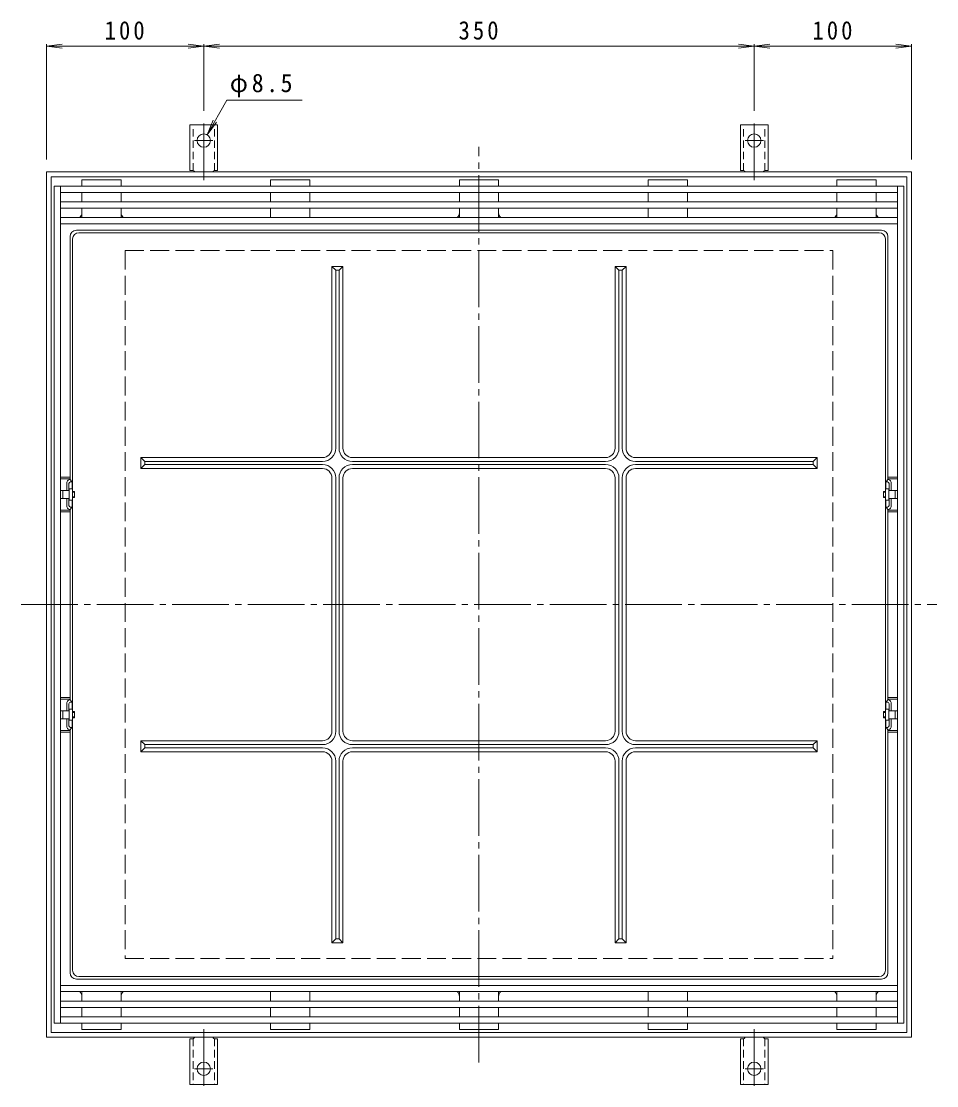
# Model space of a CAD drawing. Units: millimetres, scale not verified. Extents: x -584 to 700, y -548 to 542.
# Drawn here: x -583 to -1, y -171 to 505 of the extents above; entities that cross this region are included whole.
import ezdxf

# ---------------------------------------------------------------- set-up
doc = ezdxf.new("R2010")
doc.units = ezdxf.units.MM
doc.header["$LTSCALE"] = 4
for name, pattern in [('CHAIN2', [12, 9, -1, 1, -1]), ('DASHED1', [1.8, 1.2, -0.6]), ('DASHED3', [4, 3, -1])]:
    doc.linetypes.add(name, pattern=pattern)
for name, color, linetype, lineweight in [('0-0_通り芯', 3, 'Continuous', 9), ('0-1_躯体', 2, 'Continuous', 9), ('0-3_建具', 4, 'Continuous', 9), ('0-4_その他', 7, 'Continuous', 9), ('0-5_寸法', 7, 'Continuous', 9), ('0-F', 7, 'Continuous', 9)]:
    doc.layers.add(name, color=color, linetype=linetype, lineweight=lineweight)
doc.styles.add('ＭＳ ゴシック', font='')
doc.styles.get('ＭＳ ゴシック').set_extended_font_data('MS Gothic')

msp = doc.modelspace()

# ---------------------------------------------------------------- linework, layer by layer
at = {"layer": '0-0_通り芯'}
for p, q in [((-36.202, 372.532), (-548.166, 372.532)), ((-552.166, 368.532), (-552.166, 215.55)), ((-550.595, 366.96), (-550.595, 206.55)), ((-37.773, 370.96), (-546.595, 370.96)), ((-33.773, 366.96), (-33.773, 206.55)), ((-32.202, 368.532), (-32.202, 215.55)), ((-378.684, 349.55), (-385.684, 349.55)), ((-383.184, 347.05), (-385.684, 349.55)), ((-385.684, 234.05), (-385.684, 349.55)), ((-381.184, 347.05), (-383.184, 347.05)), ((-383.184, 234.05), (-383.184, 347.05)), ((-378.684, 349.55), (-381.184, 347.05)), ((-381.184, 234.05), (-381.184, 347.05)), ((-378.684, 234.05), (-378.684, 349.55)), ((-205.684, 349.55), (-198.684, 349.55)), ((-205.684, 349.55), (-203.184, 347.05)), ((-205.684, 234.05), (-205.684, 349.55)), ((-203.184, 347.05), (-201.184, 347.05)), ((-203.184, 234.05), (-203.184, 347.05)), ((-201.184, 347.05), (-198.684, 349.55)), ((-201.184, 234.05), (-201.184, 347.05)), ((-198.684, 234.05), (-198.684, 349.55)), ((-507.184, 221.05), (-507.184, 228.05)), ((-504.684, 225.55), (-507.184, 228.05)), ((-391.684, 228.05), (-507.184, 228.05)), ((-507.184, 221.05), (-504.684, 223.55)), ((-504.684, 223.55), (-504.684, 225.55)), ((-391.684, 225.55), (-504.684, 225.55)), ((-391.684, 223.55), (-504.684, 223.55)), ((-211.684, 228.05), (-372.684, 228.05)), ((-372.684, 225.55), (-211.684, 225.55)), ((-372.684, 223.55), (-211.684, 223.55)), ((-192.684, 228.05), (-77.184, 228.05)), ((-192.684, 225.55), (-79.684, 225.55)), ((-192.684, 223.55), (-79.684, 223.55)), ((-79.684, 225.55), (-77.184, 228.05)), ((-79.684, 223.55), (-79.684, 225.55)), ((-77.184, 221.05), (-79.684, 223.55)), ((-77.184, 221.05), (-77.184, 228.05)), ((-391.684, 221.05), (-507.184, 221.05)), ((-211.684, 221.05), (-372.684, 221.05)), ((-192.684, 221.05), (-77.184, 221.05)), ((-552.166, 215.55), (-558.184, 215.55)), ((-558.184, 214.55), (-552.03, 214.55)), ((-554.171, 212.359), (-554.171, 207.05)), ((-553.012, 213.82), (-552.026, 214.05)), ((-552.885, 211.55), (-552.885, 207.05)), ((-552.041, 214.653), (-552.166, 215.55)), ((-552.026, 214.445), (-552.026, 214.05)), ((-551.188, 212.953), (-552.026, 214.05)), ((-551.885, 212.55), (-550.969, 212.55)), ((-550.88, 212.042), (-550.88, 208.05)), ((-385.684, 215.05), (-385.684, 54.05)), ((-383.184, 54.05), (-383.184, 215.05)), ((-381.184, 54.05), (-381.184, 215.05)), ((-378.684, 215.05), (-378.684, 54.05)), ((-205.684, 215.05), (-205.684, 54.05)), ((-203.184, 54.05), (-203.184, 215.05)), ((-201.184, 54.05), (-201.184, 215.05)), ((-198.684, 215.05), (-198.684, 54.05)), ((-33.487, 212.042), (-33.487, 208.05)), ((-32.482, 212.55), (-33.399, 212.55)), ((-33.179, 212.953), (-32.342, 214.05)), ((-32.342, 214.445), (-32.342, 214.05)), ((-31.356, 213.82), (-32.342, 214.05)), ((-26.184, 214.55), (-32.338, 214.55)), ((-32.327, 214.653), (-32.202, 215.55)), ((-32.202, 215.55), (-26.184, 215.55)), ((-31.482, 211.55), (-31.482, 207.05)), ((-30.197, 212.359), (-30.197, 207.05)), ((-554.171, 196.74), (-554.171, 202.05)), ((-552.885, 197.55), (-552.885, 202.05)), ((-551.885, 196.55), (-550.969, 196.55)), ((-550.88, 197.182), (-550.88, 201.05)), ((-550.595, 66.55), (-550.595, 202.55)), ((-33.773, 66.55), (-33.773, 202.55)), ((-33.487, 197.182), (-33.487, 201.05)), ((-32.482, 196.55), (-33.399, 196.55)), ((-31.482, 197.55), (-31.482, 202.05)), ((-30.197, 196.74), (-30.197, 202.05)), ((-558.184, 194.55), (-552.03, 194.55)), ((-552.166, 193.55), (-558.184, 193.55)), ((-553.012, 195.279), (-552.026, 195.05)), ((-552.041, 194.446), (-552.166, 193.55)), ((-552.166, 193.55), (-552.166, 75.55)), ((-551.188, 196.147), (-552.026, 195.05)), ((-552.026, 194.654), (-552.026, 195.05)), ((-33.179, 196.147), (-32.342, 195.05)), ((-31.356, 195.279), (-32.342, 195.05)), ((-32.342, 194.654), (-32.342, 195.05)), ((-26.184, 194.55), (-32.338, 194.55)), ((-32.327, 194.446), (-32.202, 193.55)), ((-32.202, 193.55), (-26.184, 193.55)), ((-32.202, 193.55), (-32.202, 75.55)), ((-552.166, 75.55), (-558.184, 75.55)), ((-558.184, 74.55), (-552.03, 74.55)), ((-552.041, 74.653), (-552.166, 75.55)), ((-552.026, 74.445), (-552.026, 74.05)), ((-32.342, 74.445), (-32.342, 74.05)), ((-26.184, 74.55), (-32.338, 74.55)), ((-32.327, 74.653), (-32.202, 75.55)), ((-32.202, 75.55), (-26.184, 75.55)), ((-554.171, 72.359), (-554.171, 67.05)), ((-553.012, 73.82), (-552.026, 74.05)), ((-552.885, 71.55), (-552.885, 67.05)), ((-551.188, 72.953), (-552.026, 74.05)), ((-551.885, 72.55), (-550.969, 72.55)), ((-550.88, 71.917), (-550.88, 68.05)), ((-33.487, 71.917), (-33.487, 68.05)), ((-32.482, 72.55), (-33.399, 72.55)), ((-33.179, 72.953), (-32.342, 74.05)), ((-31.356, 73.82), (-32.342, 74.05)), ((-31.482, 71.55), (-31.482, 67.05)), ((-30.197, 72.359), (-30.197, 67.05)), ((-554.171, 56.74), (-554.171, 62.05)), ((-552.885, 57.55), (-552.885, 62.05)), ((-550.88, 57.057), (-550.88, 61.05)), ((-550.595, -97.861), (-550.595, 62.55)), ((-33.773, -97.861), (-33.773, 62.55)), ((-33.487, 57.057), (-33.487, 61.05)), ((-31.482, 57.55), (-31.482, 62.05)), ((-30.197, 56.74), (-30.197, 62.05)), ((-558.184, 54.55), (-552.03, 54.55)), ((-553.012, 55.279), (-552.026, 55.05)), ((-552.041, 54.446), (-552.166, 53.55)), ((-551.188, 56.147), (-552.026, 55.05)), ((-552.026, 54.654), (-552.026, 55.05)), ((-551.885, 56.55), (-550.969, 56.55)), ((-32.482, 56.55), (-33.399, 56.55)), ((-33.179, 56.147), (-32.342, 55.05)), ((-31.356, 55.279), (-32.342, 55.05)), ((-32.342, 54.654), (-32.342, 55.05)), ((-26.184, 54.55), (-32.338, 54.55)), ((-32.327, 54.446), (-32.202, 53.55)), ((-552.166, 53.55), (-558.184, 53.55)), ((-552.166, -99.432), (-552.166, 53.55)), ((-507.184, 48.05), (-507.184, 41.05)), ((-507.184, 48.05), (-504.684, 45.55)), ((-391.684, 48.05), (-507.184, 48.05)), ((-211.684, 48.05), (-372.684, 48.05)), ((-192.684, 48.05), (-77.184, 48.05)), ((-77.184, 48.05), (-79.684, 45.55)), ((-77.184, 48.05), (-77.184, 41.05)), ((-32.202, 53.55), (-26.184, 53.55)), ((-32.202, -99.432), (-32.202, 53.55)), ((-504.684, 43.55), (-507.184, 41.05)), ((-391.684, 41.05), (-507.184, 41.05)), ((-504.684, 45.55), (-504.684, 43.55)), ((-391.684, 45.55), (-504.684, 45.55)), ((-391.684, 43.55), (-504.684, 43.55)), ((-372.684, 45.55), (-211.684, 45.55)), ((-372.684, 43.55), (-211.684, 43.55)), ((-211.684, 41.05), (-372.684, 41.05)), ((-192.684, 45.55), (-79.684, 45.55)), ((-192.684, 43.55), (-79.684, 43.55)), ((-192.684, 41.05), (-77.184, 41.05)), ((-79.684, 45.55), (-79.684, 43.55)), ((-79.684, 43.55), (-77.184, 41.05)), ((-385.684, 35.05), (-385.684, -80.45)), ((-383.184, 35.05), (-383.184, -77.95)), ((-381.184, 35.05), (-381.184, -77.95)), ((-378.684, 35.05), (-378.684, -80.45)), ((-205.684, 35.05), (-205.684, -80.45)), ((-203.184, 35.05), (-203.184, -77.95)), ((-201.184, 35.05), (-201.184, -77.95)), ((-198.684, 35.05), (-198.684, -80.45)), ((-383.184, -77.95), (-385.684, -80.45)), ((-378.684, -80.45), (-385.684, -80.45)), ((-381.184, -77.95), (-383.184, -77.95)), ((-378.684, -80.45), (-381.184, -77.95)), ((-205.684, -80.45), (-203.184, -77.95)), ((-205.684, -80.45), (-198.684, -80.45)), ((-203.184, -77.95), (-201.184, -77.95)), ((-201.184, -77.95), (-198.684, -80.45)), ((-36.202, -103.432), (-548.166, -103.432)), ((-37.773, -101.861), (-546.595, -101.861))]:
    msp.add_line(p, q, dxfattribs=at)
for centre, radius, start, end in [((-548.684, 383.55), 4, 311.40926, 0), ((-515.684, 383.55), 4, 180, 228.59074), ((-308.684, 383.55), 4, 311.40926, 0), ((-275.684, 383.55), 4, 180, 228.59074), ((-68.684, 383.55), 4, 311.40926, 0), ((-35.684, 383.55), 4, 180, 228.59074), ((-548.166, 368.532), 4, 90, 180), ((-36.202, 368.532), 4, 0, 90), ((-546.595, 366.96), 4, 90, 180), ((-37.773, 366.96), 4, 0, 90), ((-391.684, 234.05), 6, 270, 0), ((-391.684, 234.05), 8.5, 270, 0), ((-372.684, 234.05), 8.5, 180, 270), ((-372.684, 234.05), 6, 180, 270), ((-211.684, 234.05), 6, 270, 0), ((-211.684, 234.05), 8.5, 270, 0), ((-192.684, 234.05), 8.5, 180, 270), ((-192.684, 234.05), 6, 180, 270), ((-391.684, 215.05), 8.5, 0, 90), ((-372.684, 215.05), 8.5, 90, 180), ((-211.684, 215.05), 8.5, 0, 90), ((-192.684, 215.05), 8.5, 90, 180), ((-391.684, 215.05), 6, 0, 90), ((-372.684, 215.05), 6, 90, 180), ((-211.684, 215.05), 6, 0, 90), ((-192.684, 215.05), 6, 90, 180), ((-552.671, 212.359), 1.5, 103.12186, 180), ((-551.885, 211.55), 1, 90, 180), ((-553.526, 214.445), 1.5, 0, 7.96295), ((-552.38, 212.042), 1.5, 0, 37.37485), ((-31.987, 212.042), 1.5, 142.62515, 180), ((-32.482, 211.55), 1, 0, 90), ((-30.842, 214.445), 1.5, 172.03705, 180), ((-31.697, 212.359), 1.5, 0, 76.87814), ((-552.671, 196.74), 1.5, 180, 256.87814), ((-551.885, 197.55), 1, 180, 270), ((-552.38, 197.057), 1.5, 322.62515, 0), ((-31.987, 197.057), 1.5, 180, 217.37485), ((-32.482, 197.55), 1, 270, 0), ((-31.697, 196.74), 1.5, 283.12186, 0), ((-553.526, 194.654), 1.5, 352.03705, 0), ((-30.842, 194.654), 1.5, 180, 187.96295), ((-553.526, 74.445), 1.5, 0, 7.96295), ((-30.842, 74.445), 1.5, 172.03705, 180), ((-552.671, 72.359), 1.5, 103.12186, 180), ((-551.885, 71.55), 1, 90, 180), ((-552.38, 72.042), 1.5, 0, 37.37485), ((-31.987, 72.042), 1.5, 142.62515, 180), ((-32.482, 71.55), 1, 0, 90), ((-31.697, 72.359), 1.5, 0, 76.87814), ((-552.671, 56.74), 1.5, 180, 256.87814), ((-551.885, 57.55), 1, 180, 270), ((-553.526, 54.654), 1.5, 352.03705, 0), ((-552.38, 57.057), 1.5, 322.62515, 0), ((-31.987, 57.057), 1.5, 180, 217.37485), ((-32.482, 57.55), 1, 270, 0), ((-30.842, 54.654), 1.5, 180, 187.96295), ((-31.697, 56.74), 1.5, 283.12186, 0), ((-391.684, 54.05), 6, 270, 0), ((-391.684, 54.05), 8.5, 270, 0), ((-372.684, 54.05), 8.5, 180, 270), ((-372.684, 54.05), 6, 180, 270), ((-211.684, 54.05), 6, 270, 0), ((-211.684, 54.05), 8.5, 270, 0), ((-192.684, 54.05), 8.5, 180, 270), ((-192.684, 54.05), 6, 180, 270), ((-391.684, 35.05), 8.5, 0, 90), ((-391.684, 35.05), 6, 0, 90), ((-372.684, 35.05), 8.5, 90, 180), ((-372.684, 35.05), 6, 90, 180), ((-211.684, 35.05), 8.5, 0, 90), ((-211.684, 35.05), 6, 0, 90), ((-192.684, 35.05), 8.5, 90, 180), ((-192.684, 35.05), 6, 90, 180), ((-548.166, -99.432), 4, 180, 270), ((-546.595, -97.861), 4, 180, 270), ((-37.773, -97.861), 4, 270, 0), ((-36.202, -99.432), 4, 270, 0), ((-548.684, -114.45), 4, 0, 48.59074), ((-515.684, -114.45), 4, 131.40926, 180), ((-308.684, -114.45), 4, 0, 48.59074), ((-275.684, -114.45), 4, 131.40926, 180), ((-68.684, -114.45), 4, 0, 48.59074), ((-35.684, -114.45), 4, 131.40926, 180)]:
    msp.add_arc(centre, radius, start, end, dxfattribs=at)
at = {"layer": '0-1_躯体', "linetype": 'CHAIN2'}
for p, q in [((-467.184, 440.33), (-467.184, 400.55)), ((-117.184, 440.33), (-117.184, 400.55)), ((-467.184, 429.55), (-472.96, 429.55)), ((-467.184, 429.55), (-461.408, 429.55)), ((-117.184, 429.55), (-122.96, 429.55)), ((-117.184, 429.55), (-111.408, 429.55)), ((-467.184, -171.231), (-467.184, -131.45)), ((-117.184, -171.231), (-117.184, -131.45)), ((-467.184, -160.45), (-472.96, -160.45)), ((-467.184, -160.45), (-461.408, -160.45)), ((-117.184, -160.45), (-122.96, -160.45)), ((-117.184, -160.45), (-111.408, -160.45))]:
    msp.add_line(p, q, dxfattribs=at)
at = {"layer": '0-1_躯体'}
for p, q in [((-467.184, 439.55), (-475.934, 439.55)), ((-475.934, 410.55), (-475.934, 439.55)), ((-467.184, 439.55), (-458.434, 439.55)), ((-458.434, 410.55), (-458.434, 439.55)), ((-117.184, 439.55), (-125.934, 439.55)), ((-125.934, 410.55), (-125.934, 439.55)), ((-117.184, 439.55), (-108.434, 439.55)), ((-108.434, 410.55), (-108.434, 439.55)), ((-475.934, 410.55), (-474.684, 410.55)), ((-458.434, 410.55), (-459.684, 410.55)), ((-125.934, 410.55), (-124.684, 410.55)), ((-108.434, 410.55), (-109.684, 410.55)), ((-562.184, 400.55), (-22.184, 400.55)), ((-562.184, -131.45), (-562.184, 400.55)), ((-558.184, -131.45), (-558.184, 400.55)), ((-544.684, 404.55), (-519.684, 404.55)), ((-544.684, 404.55), (-544.684, 400.55)), ((-519.684, 404.55), (-519.684, 400.55)), ((-424.684, 404.55), (-399.684, 404.55)), ((-424.684, 404.55), (-424.684, 400.55)), ((-399.684, 404.55), (-399.684, 400.55)), ((-304.684, 404.55), (-279.684, 404.55)), ((-304.684, 404.55), (-304.684, 400.55)), ((-279.684, 404.55), (-279.684, 400.55)), ((-184.684, 404.55), (-159.684, 404.55)), ((-184.684, 404.55), (-184.684, 400.55)), ((-159.684, 404.55), (-159.684, 400.55)), ((-64.684, 404.55), (-39.684, 404.55)), ((-64.684, 404.55), (-64.684, 400.55)), ((-39.684, 404.55), (-39.684, 400.55)), ((-26.184, -131.45), (-26.184, 400.55)), ((-22.184, -131.45), (-22.184, 400.55)), ((-558.184, 396.549), (-26.184, 396.549)), ((-544.684, 396.549), (-544.684, 390.55)), ((-519.684, 396.549), (-519.684, 390.55)), ((-424.684, 396.549), (-424.684, 390.55)), ((-399.684, 396.549), (-399.684, 390.55)), ((-304.684, 396.549), (-304.684, 390.55)), ((-279.684, 396.549), (-279.684, 390.55)), ((-184.684, 396.549), (-184.684, 390.55)), ((-159.684, 396.549), (-159.684, 390.55)), ((-64.684, 396.549), (-64.684, 390.55)), ((-39.684, 396.549), (-39.684, 390.55)), ((-558.184, 390.55), (-26.184, 390.55)), ((-558.184, 386.55), (-26.184, 386.55)), ((-544.684, 386.55), (-544.684, 380.55)), ((-519.684, 386.55), (-519.684, 380.55)), ((-424.684, 386.55), (-424.684, 380.55)), ((-399.684, 386.55), (-399.684, 380.55)), ((-304.684, 386.55), (-304.684, 380.55)), ((-279.684, 386.55), (-279.684, 380.55)), ((-184.684, 386.55), (-184.684, 380.55)), ((-159.684, 386.55), (-159.684, 380.55)), ((-64.684, 386.55), (-64.684, 380.55)), ((-39.684, 386.55), (-39.684, 380.55)), ((-558.184, 380.55), (-26.184, 380.55)), ((-558.184, 376.55), (-26.184, 376.55)), ((-558.184, -107.45), (-26.184, -107.45)), ((-558.184, -111.45), (-26.184, -111.45)), ((-544.684, -117.45), (-544.684, -111.45)), ((-519.684, -117.45), (-519.684, -111.45)), ((-424.684, -117.45), (-424.684, -111.45)), ((-399.684, -117.45), (-399.684, -111.45)), ((-304.684, -117.45), (-304.684, -111.45)), ((-279.684, -117.45), (-279.684, -111.45)), ((-184.684, -117.45), (-184.684, -111.45)), ((-159.684, -117.45), (-159.684, -111.45)), ((-64.684, -117.45), (-64.684, -111.45)), ((-39.684, -117.45), (-39.684, -111.45)), ((-558.184, -117.45), (-26.184, -117.45)), ((-558.184, -121.45), (-26.184, -121.45)), ((-544.684, -127.45), (-544.684, -121.45)), ((-519.684, -127.45), (-519.684, -121.45)), ((-424.684, -127.45), (-424.684, -121.45)), ((-399.684, -127.45), (-399.684, -121.45)), ((-304.684, -127.45), (-304.684, -121.45)), ((-279.684, -127.45), (-279.684, -121.45)), ((-184.684, -127.45), (-184.684, -121.45)), ((-159.684, -127.45), (-159.684, -121.45)), ((-64.684, -127.45), (-64.684, -121.45)), ((-39.684, -127.45), (-39.684, -121.45)), ((-558.184, -127.45), (-26.184, -127.45)), ((-562.184, -131.45), (-22.184, -131.45)), ((-544.684, -135.45), (-544.684, -131.45)), ((-519.684, -135.45), (-519.684, -131.45)), ((-424.684, -135.45), (-424.684, -131.45)), ((-399.684, -135.45), (-399.684, -131.45)), ((-304.684, -135.45), (-304.684, -131.45)), ((-279.684, -135.45), (-279.684, -131.45)), ((-184.684, -135.45), (-184.684, -131.45)), ((-159.684, -135.45), (-159.684, -131.45)), ((-64.684, -135.45), (-64.684, -131.45)), ((-39.684, -135.45), (-39.684, -131.45)), ((-544.684, -135.45), (-519.684, -135.45)), ((-475.934, -141.45), (-475.934, -170.45)), ((-475.934, -141.45), (-474.684, -141.45)), ((-458.434, -141.45), (-459.684, -141.45)), ((-458.434, -141.45), (-458.434, -170.45)), ((-424.684, -135.45), (-399.684, -135.45)), ((-304.684, -135.45), (-279.684, -135.45)), ((-184.684, -135.45), (-159.684, -135.45)), ((-125.934, -141.45), (-125.934, -170.45)), ((-125.934, -141.45), (-124.684, -141.45)), ((-108.434, -141.45), (-109.684, -141.45)), ((-108.434, -141.45), (-108.434, -170.45)), ((-64.684, -135.45), (-39.684, -135.45)), ((-467.184, -170.45), (-475.934, -170.45)), ((-467.184, -170.45), (-458.434, -170.45)), ((-117.184, -170.45), (-125.934, -170.45)), ((-117.184, -170.45), (-108.434, -170.45))]:
    msp.add_line(p, q, dxfattribs=at)
at = {"layer": '0-1_躯体', "linetype": 'DASHED1'}
for p, q in [((-473.934, 410.404), (-473.934, 439.55)), ((-460.434, 410.404), (-460.434, 439.55)), ((-123.934, 410.404), (-123.934, 439.55)), ((-110.434, 410.404), (-110.434, 439.55)), ((-473.934, -141.304), (-473.934, -170.45)), ((-460.434, -141.304), (-460.434, -170.45)), ((-123.934, -141.304), (-123.934, -170.45)), ((-110.434, -141.304), (-110.434, -170.45))]:
    msp.add_line(p, q, dxfattribs=at)
at = {"layer": '0-1_躯体', "color": 3}
msp.add_line((-22.184, 375.55), (-22.184, 369.55), dxfattribs=at)
at = {"layer": '0-1_躯体', "linetype": 'DASHED3'}
for points in [[(-517.184, 359.55), (-517.184, -90.45), (-67.184, -90.45)], [(-517.184, 359.55), (-67.184, 359.55), (-67.184, -90.45)]]:
    msp.add_lwpolyline(points, dxfattribs=at)
at = {"layer": '0-1_躯体'}
for centre in [(-467.184, 429.55), (-117.184, 429.55), (-467.184, -160.45), (-117.184, -160.45)]:
    msp.add_circle(centre, 4.25, dxfattribs=at)
for centre, start, end in [((-474.684, 408.55), 30.00051, 90), ((-459.684, 408.55), 90, 149.99949), ((-124.684, 408.55), 30.00051, 90), ((-109.684, 408.55), 90, 149.99949), ((-474.684, -139.45), 270, 329.99949), ((-459.684, -139.45), 210.00051, 270), ((-124.684, -139.45), 270, 329.99949), ((-109.684, -139.45), 210.00051, 270)]:
    msp.add_arc(centre, 2, start, end, dxfattribs=at)
at = {"layer": '0-3_建具'}
for p, q in [((-567.184, 409.55), (-17.184, 409.55)), ((-567.184, 409.55), (-567.184, -140.45)), ((-564.184, 406.55), (-20.184, 406.55)), ((-564.184, 406.55), (-564.184, -137.45)), ((-20.184, 406.55), (-20.184, -137.45)), ((-17.184, 409.55), (-17.184, -140.45)), ((-567.184, -140.45), (-17.184, -140.45)), ((-564.184, -137.45), (-20.184, -137.45))]:
    msp.add_line(p, q, dxfattribs=at)
at = {"layer": '0-4_その他'}
for p, q in [((-567.184, 489.55), (-557.269, 490.855)), ((-567.184, 490.75), (-567.184, 417.55)), ((-567.184, 489.55), (-467.184, 489.55)), ((-567.184, 489.55), (-557.269, 488.245)), ((-467.184, 489.55), (-477.098, 490.855)), ((-467.184, 489.55), (-477.098, 488.245)), ((-467.184, 489.55), (-457.269, 490.855)), ((-467.184, 490.75), (-467.184, 448.33)), ((-467.184, 489.55), (-117.184, 489.55)), ((-467.184, 489.55), (-457.269, 488.245)), ((-117.184, 489.55), (-127.098, 490.855)), ((-117.184, 489.55), (-127.098, 488.245)), ((-117.184, 489.55), (-107.269, 490.855)), ((-117.184, 490.75), (-117.184, 448.33)), ((-117.184, 489.55), (-17.184, 489.55)), ((-117.184, 489.55), (-107.269, 488.245)), ((-17.184, 489.55), (-27.098, 490.855)), ((-17.184, 489.55), (-27.098, 488.245)), ((-17.184, 490.75), (-17.184, 417.55))]:
    msp.add_line(p, q, dxfattribs=at)
at = {"layer": '0-4_その他', "color": 4}
for p, q in [((-558.184, 202.05), (-558.184, 207.05)), ((-558.184, 207.05), (-552.684, 207.05)), ((-556.684, 202.05), (-556.684, 207.05)), ((-552.684, 202.05), (-552.684, 207.05)), ((-31.684, 202.05), (-31.684, 207.05)), ((-26.184, 207.05), (-31.684, 207.05)), ((-27.684, 202.05), (-27.684, 207.05)), ((-26.184, 202.05), (-26.184, 207.05)), ((-558.184, 202.05), (-552.684, 202.05)), ((-26.184, 202.05), (-31.684, 202.05)), ((-558.184, 67.05), (-558.184, 62.05)), ((-558.184, 67.05), (-552.684, 67.05)), ((-558.184, 62.05), (-552.684, 62.05)), ((-556.684, 67.05), (-556.684, 62.05)), ((-552.684, 67.05), (-552.684, 62.05)), ((-31.684, 67.05), (-31.684, 62.05)), ((-26.184, 67.05), (-31.684, 67.05)), ((-26.184, 62.05), (-31.684, 62.05)), ((-27.684, 67.05), (-27.684, 62.05)), ((-26.184, 67.05), (-26.184, 62.05))]:
    msp.add_line(p, q, dxfattribs=at)
at = {"layer": '0-4_その他', "color": 2}
for p, q in [((-550.684, 208.05), (-552.684, 208.05)), ((-552.684, 208.05), (-552.684, 201.05)), ((-550.684, 208.05), (-550.684, 201.05)), ((-550.684, 206.55), (-549.349, 206.55)), ((-550.684, 205.95), (-549.349, 205.95)), ((-550.684, 203.15), (-549.349, 203.15)), ((-549.349, 206.55), (-549.349, 202.55)), ((-35.018, 206.55), (-35.018, 202.55)), ((-33.684, 206.55), (-35.018, 206.55)), ((-33.684, 205.95), (-35.018, 205.95)), ((-33.684, 203.15), (-35.018, 203.15)), ((-33.684, 208.05), (-31.684, 208.05)), ((-33.684, 208.05), (-33.684, 201.05)), ((-31.684, 208.05), (-31.684, 201.05)), ((-550.684, 201.05), (-552.684, 201.05)), ((-550.684, 202.55), (-549.349, 202.55)), ((-33.684, 202.55), (-35.018, 202.55)), ((-33.684, 201.05), (-31.684, 201.05)), ((-552.684, 61.05), (-552.684, 68.05)), ((-550.684, 68.05), (-552.684, 68.05)), ((-550.684, 61.05), (-550.684, 68.05)), ((-33.684, 61.05), (-33.684, 68.05)), ((-33.684, 68.05), (-31.684, 68.05)), ((-31.684, 61.05), (-31.684, 68.05)), ((-550.684, 61.05), (-552.684, 61.05)), ((-550.684, 66.55), (-549.349, 66.55)), ((-550.684, 65.95), (-549.349, 65.95)), ((-550.684, 63.15), (-549.349, 63.15)), ((-550.684, 62.55), (-549.349, 62.55)), ((-549.349, 62.55), (-549.349, 66.55)), ((-35.018, 62.55), (-35.018, 66.55)), ((-33.684, 66.55), (-35.018, 66.55)), ((-33.684, 65.95), (-35.018, 65.95)), ((-33.684, 63.15), (-35.018, 63.15)), ((-33.684, 62.55), (-35.018, 62.55)), ((-33.684, 61.05), (-31.684, 61.05))]:
    msp.add_line(p, q, dxfattribs=at)
at = {"layer": '0-5_寸法'}
for p, q in [((-465.059, 433.23), (-452.438, 455.091)), ((-452.438, 455.091), (-404.708, 455.091)), ((-465.059, 433.23), (-461.232, 442.469)), ((-465.059, 433.23), (-458.971, 441.164))]:
    msp.add_line(p, q, dxfattribs=at)
at = {"layer": '0-F', "linetype": 'CHAIN2'}
for p, q in [((-292.184, -156.45), (-292.184, 425.55)), ((-583.184, 134.55), (-1.184, 134.55))]:
    msp.add_line(p, q, dxfattribs=at)

# ---------------------------------------------------------------- texts
at = {"layer": '0-4_その他', "color": 2, "char_height": 11.73, "attachment_point": 7, "style": 'ＭＳ ゴシック'}
for s, insert in [('\\T1.27;\\W0.9;100', (-530.184, 493.55)), ('\\T1.27;\\W0.9;350', (-305.184, 493.55)), ('\\T1.27;\\W0.9;100', (-80.184, 493.55))]:
    msp.add_mtext(s, dxfattribs=dict(at, insert=insert))
at = {"layer": '0-5_寸法', "color": 2, "insert": (-450.599, 457.091), "char_height": 11.73, "attachment_point": 7, "style": 'ＭＳ ゴシック'}
msp.add_mtext('\\T1.21;\\W0.95;φ8.5', dxfattribs=at)

doc.saveas('drawing.dxf')
